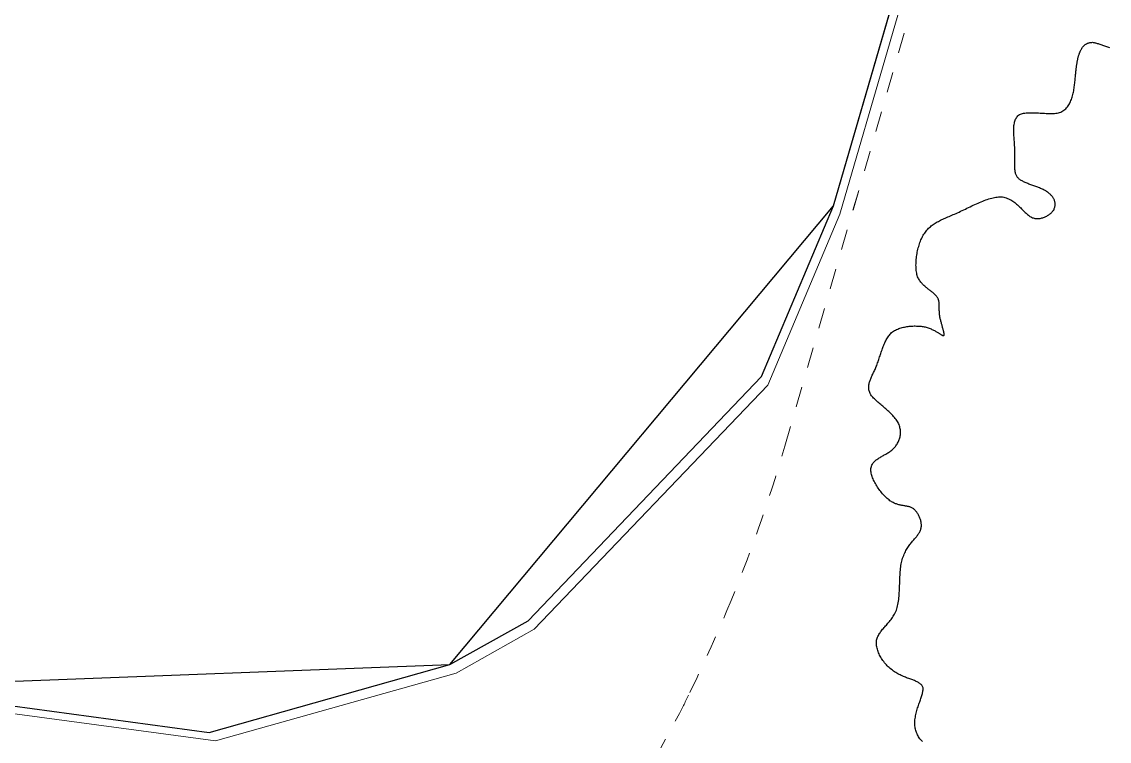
# Model space of a CAD drawing. Header units: metres. Extents: x 3 to 509016, y 4 to 6969473.
# Drawn here: x 507925.9 to 507931.21, y 6967156.45 to 6967159.97 of the extents above; entities that cross this region are included whole.
import ezdxf

# ---------------------------------------------------------------- set-up
doc = ezdxf.new("R2010")
doc.units = ezdxf.units.M
doc.linetypes.add('AEC_Double Dash', pattern=[0.039, 0.015, -0.004, 0.006, -0.004, 0.006, -0.004])
doc.layers.add('C-PROP-LINE', color=252, linetype='AEC_Double Dash', lineweight=5)
doc.layers.add('VEG_EDGE_GARDEN', color=252, linetype='Continuous', lineweight=0)
for name, color, linetype in [('mga2020bdy', 252, 'Continuous'), ('mga2020VEG_EDGE_GARDEN', 252, 'Continuous'), ('mga2020VEG_TREE', 252, 'Continuous'), ('XREF', 7, 'Continuous')]:
    doc.layers.add(name, color=color, linetype=linetype)

# ---------------------------------------------------------------- blocks, each defined once
blk = doc.blocks.new('25027_BNP_Skygate Play-Sheet - 000101 - SITE PLAN')
at = {"layer": 'C-PROP-LINE'}
blk.add_line((-2399895.5, 3926617.8), (-2398057.8, 3924567.7), dxfattribs=at)
for start, end in [(109.96764, 211.13035), (211.13035, 211.99588), (211.99588, 215.36513), (215.36513, 221.87188)]:
    blk.add_arc((-2394309.6, 3931624.8), 7501.5, start, end, dxfattribs=at)
blk = doc.blocks.new('XE_ARCH')
at = {"xscale": 0.001, "yscale": 0.001, "zscale": 0.001, "rotation": 121.996}
blk.add_blockref('25027_BNP_Skygate Play-Sheet - 000101 - SITE PLAN', (509988.1258, 6971273.7702), dxfattribs=at)
blk = doc.blocks.new('XE_LOT BOUNDARY')
at = {"layer": 'C-PROP-LINE'}
blk.add_line((507929.6286, 6967157.8967), (507930.3936, 6967160.5414), dxfattribs=at)
for start, end in [(337.36115, 343.86786), (333.99189, 337.36115), (333.12633, 333.99189), (231.96363, 333.12633)]:
    blk.add_arc((507922.4225, 6967159.981), 7.5015, start, end, dxfattribs=at)
blk = doc.blocks.new('BAC V TREE')
for p, q in [((-8.3468, 14.0186), (-8.3293, 14.0243)), ((-8.3293, 14.0243), (-8.3111, 14.0293)), ((-8.3111, 14.0293), (-8.2922, 14.0336)), ((-8.2922, 14.0336), (-8.2725, 14.0372)), ((-8.2725, 14.0372), (-8.2522, 14.04)), ((-8.2522, 14.04), (-8.231, 14.042)), ((-8.231, 14.042), (-8.2091, 14.0432)), ((-8.2091, 14.0432), (-8.1867, 14.0395)), ((-8.1867, 14.0395), (-8.1634, 14.0351)), ((-8.1634, 14.0351), (-8.1393, 14.0299)), ((-8.1393, 14.0299), (-8.1144, 14.024)), ((-8.1144, 14.024), (-8.0888, 14.0174)), ((-8.6286, 13.6754), (-8.6225, 13.6926)), ((-8.6225, 13.6926), (-8.6162, 13.7095)), ((-8.6162, 13.7095), (-8.6089, 13.7274)), ((-8.6089, 13.7274), (-8.6014, 13.745)), ((-8.6014, 13.745), (-8.5937, 13.7623)), ((-8.5937, 13.7623), (-8.5857, 13.7793)), ((-8.5857, 13.7793), (-8.5775, 13.7958)), ((-8.5775, 13.7958), (-8.5691, 13.812)), ((-8.5691, 13.812), (-8.5603, 13.8278)), ((-8.5603, 13.8278), (-8.5512, 13.8431)), ((-8.5512, 13.8431), (-8.5418, 13.858)), ((-8.5418, 13.858), (-8.5321, 13.8725)), ((-8.5321, 13.8725), (-8.5219, 13.8865)), ((-8.5219, 13.8865), (-8.5114, 13.9)), ((-8.5114, 13.9), (-8.5005, 13.913)), ((-8.5005, 13.913), (-8.4891, 13.9255)), ((-8.4891, 13.9255), (-8.4773, 13.9375)), ((-8.4773, 13.9375), (-8.465, 13.9489)), ((-8.465, 13.9489), (-8.4522, 13.9598)), ((-8.4522, 13.9598), (-8.4388, 13.9701)), ((-8.4388, 13.9701), (-8.425, 13.9797)), ((-8.425, 13.9797), (-8.4105, 13.9888)), ((-8.4105, 13.9888), (-8.3955, 13.9972)), ((-8.3955, 13.9972), (-8.3799, 14.005)), ((-8.3799, 14.005), (-8.3637, 14.0121)), ((-8.3637, 14.0121), (-8.3468, 14.0186)), ((-8.0888, 14.0174), (-8.0625, 14.0103)), ((-8.0625, 14.0103), (-8.0355, 14.0026)), ((-8.0355, 14.0026), (-8.008, 13.9944)), ((-8.008, 13.9944), (-7.9798, 13.9857)), ((-7.9798, 13.9857), (-7.9511, 13.9766)), ((-7.9511, 13.9766), (-7.922, 13.9671)), ((-7.922, 13.9671), (-7.8924, 13.9573)), ((-7.8924, 13.9573), (-7.8623, 13.9472)), ((-7.8623, 13.9472), (-7.832, 13.9369)), ((-7.832, 13.9369), (-7.8012, 13.9264)), ((-7.8012, 13.9264), (-7.7703, 13.9157)), ((-7.7703, 13.9157), (-7.739, 13.9049)), ((-7.739, 13.9049), (-7.7076, 13.8941)), ((-7.7076, 13.8941), (-7.676, 13.8832)), ((-8.71, 13.3106), (-8.7061, 13.3374)), ((-8.7061, 13.3374), (-8.7021, 13.3633)), ((-8.7021, 13.3633), (-8.698, 13.3885)), ((-8.698, 13.3885), (-8.6939, 13.4128)), ((-8.6939, 13.4128), (-8.6896, 13.4365)), ((-8.6896, 13.4365), (-8.6852, 13.4595)), ((-8.6852, 13.4595), (-8.6808, 13.4818)), ((-8.6808, 13.4818), (-8.6762, 13.5034)), ((-8.6762, 13.5034), (-8.6715, 13.5245)), ((-8.6715, 13.5245), (-8.6667, 13.545)), ((-8.6667, 13.545), (-8.6617, 13.565)), ((-8.6617, 13.565), (-8.6566, 13.5844)), ((-8.6566, 13.5844), (-8.6513, 13.6034)), ((-8.6513, 13.6034), (-8.6459, 13.622)), ((-8.6459, 13.622), (-8.6403, 13.6402)), ((-8.6403, 13.6402), (-8.6345, 13.658)), ((-8.6345, 13.658), (-8.6286, 13.6754)), ((-8.7469, 12.9904), (-8.7433, 13.0272)), ((-8.7433, 13.0272), (-8.7397, 13.0629)), ((-8.7397, 13.0629), (-8.7361, 13.0974)), ((-8.7361, 13.0974), (-8.7325, 13.1309)), ((-8.7325, 13.1309), (-8.7288, 13.1633)), ((-8.7288, 13.1633), (-8.7252, 13.1947)), ((-8.7252, 13.1947), (-8.7215, 13.2251)), ((-8.7215, 13.2251), (-8.7177, 13.2545)), ((-8.7177, 13.2545), (-8.7139, 13.283)), ((-8.7139, 13.283), (-8.71, 13.3106)), ((-8.7827, 12.64), (-8.7776, 12.6801)), ((-8.7776, 12.6801), (-8.7729, 12.72)), ((-8.7729, 12.72), (-8.7687, 12.7596)), ((-8.7687, 12.7596), (-8.7647, 12.7988)), ((-8.7647, 12.7988), (-8.761, 12.8375)), ((-8.761, 12.8375), (-8.7575, 12.8757)), ((-8.7575, 12.8757), (-8.7541, 12.9132)), ((-8.7541, 12.9132), (-8.7505, 12.9524)), ((-8.7505, 12.9524), (-8.7469, 12.9904)), ((-8.8597, 12.2843), (-8.8476, 12.3223)), ((-8.8476, 12.3223), (-8.8366, 12.3609)), ((-8.8366, 12.3609), (-8.8265, 12.4)), ((-8.8265, 12.4), (-8.8173, 12.4395)), ((-8.8173, 12.4395), (-8.809, 12.4793)), ((-8.809, 12.4793), (-8.8014, 12.5194)), ((-8.8014, 12.5194), (-8.7946, 12.5596)), ((-8.7946, 12.5596), (-8.7884, 12.5998)), ((-8.7884, 12.5998), (-8.7827, 12.64)), ((-9.0512, 11.9557), (-9.0253, 11.983)), ((-9.0253, 11.983), (-9.0011, 12.0118)), ((-9.0011, 12.0118), (-8.9784, 12.042)), ((-8.9784, 12.042), (-8.9574, 12.0734)), ((-8.9574, 12.0734), (-8.9378, 12.1061)), ((-8.9378, 12.1061), (-8.9196, 12.1398)), ((-8.9196, 12.1398), (-8.9027, 12.1746)), ((-8.9027, 12.1746), (-8.8872, 12.2104)), ((-8.8872, 12.2104), (-8.8729, 12.2469)), ((-8.8729, 12.2469), (-8.8597, 12.2843)), ((-10.6282, 11.6238), (-10.6135, 11.6522)), ((-10.6135, 11.6522), (-10.5969, 11.6789)), ((-10.5969, 11.6789), (-10.5781, 11.704)), ((-10.5781, 11.704), (-10.5571, 11.7273)), ((-10.5571, 11.7273), (-10.5337, 11.7487)), ((-10.5337, 11.7487), (-10.5078, 11.7683)), ((-10.5078, 11.7683), (-10.4777, 11.7821)), ((-10.4777, 11.7821), (-10.4455, 11.7939)), ((-10.4455, 11.7939), (-10.4115, 11.8037)), ((-10.4115, 11.8037), (-10.3758, 11.8118)), ((-10.3758, 11.8118), (-10.3385, 11.8183)), ((-10.3385, 11.8183), (-10.2996, 11.8232)), ((-10.2996, 11.8232), (-10.2594, 11.8268)), ((-10.2594, 11.8268), (-10.218, 11.8291)), ((-10.218, 11.8291), (-10.1754, 11.8304)), ((-10.1754, 11.8304), (-10.1319, 11.8306)), ((-10.1319, 11.8306), (-10.0875, 11.83)), ((-10.0875, 11.83), (-10.0423, 11.8287)), ((-10.0423, 11.8287), (-9.9966, 11.8268)), ((-9.9966, 11.8268), (-9.9503, 11.8244)), ((-9.9503, 11.8244), (-9.9037, 11.8218)), ((-9.9037, 11.8218), (-9.8568, 11.8189)), ((-9.8568, 11.8189), (-9.8098, 11.816)), ((-9.8098, 11.816), (-9.7627, 11.8132)), ((-9.7627, 11.8132), (-9.7159, 11.8106)), ((-9.7159, 11.8106), (-9.6692, 11.8083)), ((-9.6692, 11.8083), (-9.623, 11.8066)), ((-9.623, 11.8066), (-9.5772, 11.8054)), ((-9.5772, 11.8054), (-9.532, 11.805)), ((-9.532, 11.805), (-9.4876, 11.8054)), ((-9.4876, 11.8054), (-9.4441, 11.8069)), ((-9.4441, 11.8069), (-9.4016, 11.8095)), ((-9.4016, 11.8095), (-9.3601, 11.8133)), ((-9.3601, 11.8133), (-9.32, 11.8186)), ((-9.32, 11.8186), (-9.2811, 11.8254)), ((-9.2811, 11.8254), (-9.2438, 11.8339)), ((-9.2438, 11.8339), (-9.2081, 11.8442)), ((-9.2081, 11.8442), (-9.1729, 11.8628)), ((-9.1729, 11.8628), (-9.1396, 11.8834)), ((-9.1396, 11.8834), (-9.1083, 11.9058)), ((-9.1083, 11.9058), (-9.0788, 11.9299)), ((-9.0788, 11.9299), (-9.0512, 11.9557)), ((-10.6866, 11.2689), (-10.6863, 11.3091)), ((-10.6863, 11.3091), (-10.685, 11.3484)), ((-10.685, 11.3484), (-10.6827, 11.3869)), ((-10.6827, 11.3869), (-10.6793, 11.4243)), ((-10.6793, 11.4243), (-10.6746, 11.4607)), ((-10.6746, 11.4607), (-10.6685, 11.4959)), ((-10.6685, 11.4959), (-10.6609, 11.5299)), ((-10.6609, 11.5299), (-10.6517, 11.5626)), ((-10.6517, 11.5626), (-10.6409, 11.594)), ((-10.6409, 11.594), (-10.6282, 11.6238)), ((-10.6861, 11.228), (-10.6866, 11.2689)), ((-10.6848, 11.1863), (-10.6861, 11.228)), ((-10.683, 11.1441), (-10.6848, 11.1863)), ((-10.6806, 11.1013), (-10.683, 11.1441)), ((-10.6779, 11.0581), (-10.6806, 11.1013)), ((-10.6748, 11.0145), (-10.6779, 11.0581)), ((-10.6716, 10.9706), (-10.6748, 11.0145)), ((-10.6684, 10.9264), (-10.6716, 10.9706)), ((-10.6651, 10.8822), (-10.6684, 10.9264)), ((-10.6621, 10.8378), (-10.6651, 10.8822)), ((-10.6593, 10.7935), (-10.6621, 10.8378)), ((-10.6568, 10.7492), (-10.6593, 10.7935)), ((-10.6549, 10.7051), (-10.6568, 10.7492)), ((-10.6535, 10.6612), (-10.6549, 10.7051)), ((-10.6529, 10.6177), (-10.6535, 10.6612)), ((-10.6507, 10.5792), (-10.6529, 10.6177)), ((-10.6524, 10.2375), (-10.6515, 10.2683)), ((-10.6515, 10.2683), (-10.6506, 10.2998)), ((-10.6492, 10.5416), (-10.6507, 10.5792)), ((-10.6506, 10.2998), (-10.6497, 10.3321)), ((-10.6497, 10.3321), (-10.6489, 10.3651)), ((-10.6483, 10.5047), (-10.6492, 10.5416)), ((-10.6489, 10.3651), (-10.6483, 10.3989)), ((-10.6479, 10.4687), (-10.6483, 10.5047)), ((-10.6483, 10.3989), (-10.6479, 10.4334)), ((-10.6479, 10.4334), (-10.6479, 10.4687)), ((-10.6538, 10.1494), (-10.6536, 10.178)), ((-10.6536, 10.1213), (-10.6538, 10.1494)), ((-10.6536, 10.178), (-10.6531, 10.2074)), ((-10.653, 10.094), (-10.6536, 10.1213)), ((-10.6531, 10.2074), (-10.6524, 10.2375)), ((-10.6518, 10.0674), (-10.653, 10.094)), ((-10.65, 10.0414), (-10.6518, 10.0674)), ((-10.6474, 10.016), (-10.65, 10.0414)), ((-10.6441, 9.9913), (-10.6474, 10.016)), ((-10.6399, 9.9672), (-10.6441, 9.9913)), ((-10.6348, 9.9437), (-10.6399, 9.9672)), ((-10.6287, 9.9208), (-10.6348, 9.9437)), ((-10.6214, 9.8986), (-10.6287, 9.9208)), ((-10.6129, 9.8769), (-10.6214, 9.8986)), ((-10.6032, 9.8558), (-10.6129, 9.8769)), ((-10.5921, 9.8353), (-10.6032, 9.8558)), ((-10.5796, 9.8154), (-10.5921, 9.8353)), ((-10.5656, 9.796), (-10.5796, 9.8154)), ((-10.55, 9.7771), (-10.5656, 9.796)), ((-10.5327, 9.7588), (-10.55, 9.7771)), ((-10.5141, 9.7431), (-10.5327, 9.7588)), ((-10.4942, 9.728), (-10.5141, 9.7431)), ((-10.473, 9.7134), (-10.4942, 9.728)), ((-10.4507, 9.6993), (-10.473, 9.7134)), ((-10.4273, 9.6857), (-10.4507, 9.6993)), ((-10.4029, 9.6724), (-10.4273, 9.6857)), ((-10.3776, 9.6595), (-10.4029, 9.6724)), ((-10.3514, 9.647), (-10.3776, 9.6595)), ((-10.3244, 9.6348), (-10.3514, 9.647)), ((-10.2966, 9.6228), (-10.3244, 9.6348)), ((-10.2683, 9.611), (-10.2966, 9.6228)), ((-10.2393, 9.5995), (-10.2683, 9.611)), ((-10.2099, 9.5881), (-10.2393, 9.5995)), ((-10.18, 9.5768), (-10.2099, 9.5881)), ((-10.1498, 9.5657), (-10.18, 9.5768)), ((-10.1193, 9.5546), (-10.1498, 9.5657)), ((-10.0886, 9.5435), (-10.1193, 9.5546)), ((-10.0578, 9.5323), (-10.0886, 9.5435)), ((-10.0268, 9.5212), (-10.0578, 9.5323)), ((-9.9959, 9.5099), (-10.0268, 9.5212)), ((-9.9651, 9.4986), (-9.9959, 9.5099)), ((-9.9344, 9.487), (-9.9651, 9.4986)), ((-9.904, 9.4753), (-9.9344, 9.487)), ((-9.8739, 9.4633), (-9.904, 9.4753)), ((-9.8441, 9.4511), (-9.8739, 9.4633)), ((-9.8148, 9.4386), (-9.8441, 9.4511)), ((-9.7859, 9.4258), (-9.8148, 9.4386)), ((-9.7577, 9.4125), (-9.7859, 9.4258)), ((-9.7302, 9.3989), (-9.7577, 9.4125)), ((-9.7033, 9.3849), (-9.7302, 9.3989)), ((-9.6773, 9.3703), (-9.7033, 9.3849)), ((-9.6524, 9.3535), (-9.6773, 9.3703)), ((-9.6286, 9.3364), (-9.6524, 9.3535)), ((-9.6058, 9.3192), (-9.6286, 9.3364)), ((-9.5841, 9.3018), (-9.6058, 9.3192)), ((-9.5634, 9.2841), (-9.5841, 9.3018)), ((-9.5439, 9.2663), (-9.5634, 9.2841)), ((-9.5254, 9.2483), (-9.5439, 9.2663)), ((-9.508, 9.2302), (-9.5254, 9.2483)), ((-12.0594, 8.8737), (-12.0093, 8.8976)), ((-12.0093, 8.8976), (-11.9593, 8.9213)), ((-11.9593, 8.9213), (-11.9093, 8.9445)), ((-11.9093, 8.9445), (-11.8594, 8.9673)), ((-11.8594, 8.9673), (-11.8097, 8.9895)), ((-11.8097, 8.9895), (-11.7602, 9.011)), ((-11.7602, 9.011), (-11.711, 9.0317)), ((-11.711, 9.0317), (-11.6622, 9.0516)), ((-11.6622, 9.0516), (-11.6137, 9.0704)), ((-11.6137, 9.0704), (-11.5657, 9.0882)), ((-11.5657, 9.0882), (-11.5182, 9.1048)), ((-11.5182, 9.1048), (-11.4713, 9.1201)), ((-11.4713, 9.1201), (-11.425, 9.134)), ((-11.425, 9.134), (-11.3794, 9.1465)), ((-11.3794, 9.1465), (-11.3345, 9.1573)), ((-11.3345, 9.1573), (-11.2904, 9.1665)), ((-11.2904, 9.1665), (-11.2471, 9.1739)), ((-11.2471, 9.1739), (-11.2048, 9.1794)), ((-11.2048, 9.1794), (-11.1634, 9.183)), ((-11.1634, 9.183), (-11.123, 9.1844)), ((-11.123, 9.1844), (-11.0837, 9.1837)), ((-11.0837, 9.1837), (-11.0455, 9.1807)), ((-11.0455, 9.1807), (-11.0032, 9.1726)), ((-11.0032, 9.1726), (-10.9625, 9.1625)), ((-10.9625, 9.1625), (-10.9232, 9.1507)), ((-10.9232, 9.1507), (-10.8855, 9.1371)), ((-10.8855, 9.1371), (-10.8491, 9.122)), ((-10.8491, 9.122), (-10.814, 9.1055)), ((-10.814, 9.1055), (-10.7801, 9.0876)), ((-10.7801, 9.0876), (-10.7475, 9.0684)), ((-10.7475, 9.0684), (-10.7159, 9.0482)), ((-10.7159, 9.0482), (-10.6853, 9.0269)), ((-10.6853, 9.0269), (-10.6557, 9.0048)), ((-10.6557, 9.0048), (-10.6269, 8.9819)), ((-10.6269, 8.9819), (-10.599, 8.9583)), ((-10.599, 8.9583), (-10.5718, 8.9342)), ((-10.5718, 8.9342), (-10.5452, 8.9097)), ((-10.5452, 8.9097), (-10.5193, 8.8849)), ((-9.4918, 9.2118), (-9.508, 9.2302)), ((-9.4766, 9.1933), (-9.4918, 9.2118)), ((-9.4626, 9.1746), (-9.4766, 9.1933)), ((-9.4497, 9.1558), (-9.4626, 9.1746)), ((-9.438, 9.1367), (-9.4497, 9.1558)), ((-9.4274, 9.1176), (-9.438, 9.1367)), ((-9.418, 9.0982), (-9.4274, 9.1176)), ((-9.4097, 9.0788), (-9.418, 9.0982)), ((-9.4026, 9.0591), (-9.4097, 9.0788)), ((-9.3967, 9.0394), (-9.4026, 9.0591)), ((-9.392, 9.0194), (-9.3967, 9.0394)), ((-9.3932, 8.8763), (-9.3893, 8.8971)), ((-9.3885, 8.9994), (-9.392, 9.0194)), ((-9.3893, 8.8971), (-9.3867, 8.9178)), ((-9.3862, 8.9792), (-9.3885, 8.9994)), ((-9.3867, 8.9178), (-9.3853, 8.9384)), ((-9.3852, 8.9589), (-9.3862, 8.9792)), ((-9.3853, 8.9384), (-9.3852, 8.9589)), ((-12.7992, 8.5365), (-12.759, 8.5536)), ((-12.759, 8.5536), (-12.718, 8.571)), ((-12.718, 8.571), (-12.6762, 8.5885)), ((-12.6762, 8.5885), (-12.6336, 8.6062)), ((-12.6336, 8.6062), (-12.5901, 8.6243)), ((-12.5901, 8.6243), (-12.5459, 8.6429)), ((-12.5459, 8.6429), (-12.5008, 8.6619)), ((-12.5008, 8.6619), (-12.4533, 8.6839)), ((-12.4533, 8.6839), (-12.4052, 8.7065)), ((-12.4052, 8.7065), (-12.3567, 8.7296)), ((-12.3567, 8.7296), (-12.3078, 8.7532)), ((-12.3078, 8.7532), (-12.2585, 8.7771)), ((-12.2585, 8.7771), (-12.209, 8.8011)), ((-12.209, 8.8011), (-12.1593, 8.8253)), ((-12.1593, 8.8253), (-12.1094, 8.8495)), ((-12.1094, 8.8495), (-12.0594, 8.8737)), ((-10.5193, 8.8849), (-10.4939, 8.8599)), ((-10.4939, 8.8599), (-10.4689, 8.8348)), ((-10.4689, 8.8348), (-10.4443, 8.8098)), ((-10.4443, 8.8098), (-10.42, 8.7849)), ((-10.42, 8.7849), (-10.396, 8.7603)), ((-10.396, 8.7603), (-10.3721, 8.736)), ((-10.3721, 8.736), (-10.3483, 8.7123)), ((-10.3483, 8.7123), (-10.3245, 8.6892)), ((-10.3245, 8.6892), (-10.3007, 8.6668)), ((-10.3007, 8.6668), (-10.2768, 8.6453)), ((-10.2768, 8.6453), (-10.2526, 8.6247)), ((-10.2526, 8.6247), (-10.2282, 8.6052)), ((-10.2282, 8.6052), (-10.2035, 8.5869)), ((-10.2035, 8.5869), (-10.1784, 8.5699)), ((-10.1784, 8.5699), (-10.1528, 8.5543)), ((-10.1528, 8.5543), (-10.1269, 8.5408)), ((-9.7242, 8.5465), (-9.699, 8.5573)), ((-9.699, 8.5573), (-9.6744, 8.5691)), ((-9.6744, 8.5691), (-9.6504, 8.5818)), ((-9.6504, 8.5818), (-9.6271, 8.5951)), ((-9.6271, 8.5951), (-9.6045, 8.6092)), ((-9.6045, 8.6092), (-9.5827, 8.6238)), ((-9.5827, 8.6238), (-9.5617, 8.639)), ((-9.5617, 8.639), (-9.5416, 8.6546)), ((-9.5416, 8.6546), (-9.5225, 8.6706)), ((-9.5225, 8.6706), (-9.5045, 8.6869)), ((-9.5045, 8.6869), (-9.4875, 8.7035)), ((-9.4875, 8.7035), (-9.4717, 8.7202)), ((-9.4717, 8.7202), (-9.4571, 8.737)), ((-9.4571, 8.737), (-9.4437, 8.7538)), ((-9.4437, 8.7538), (-9.4317, 8.7706)), ((-9.4317, 8.7706), (-9.4214, 8.792)), ((-9.4214, 8.792), (-9.4124, 8.8132)), ((-9.4124, 8.8132), (-9.4048, 8.8344)), ((-9.4048, 8.8344), (-9.3983, 8.8554)), ((-9.3983, 8.8554), (-9.3932, 8.8763)), ((-13.3634, 8.1948), (-13.3363, 8.2207)), ((-13.3363, 8.2207), (-13.3084, 8.2455)), ((-13.3084, 8.2455), (-13.2798, 8.2693)), ((-13.2798, 8.2693), (-13.2505, 8.2922)), ((-13.2505, 8.2922), (-13.2204, 8.3142)), ((-13.2204, 8.3142), (-13.1895, 8.3354)), ((-13.1895, 8.3354), (-13.1579, 8.3559)), ((-13.1579, 8.3559), (-13.1255, 8.3757)), ((-13.1255, 8.3757), (-13.0924, 8.395)), ((-13.0924, 8.395), (-13.0585, 8.4137)), ((-13.0585, 8.4137), (-13.0238, 8.432)), ((-13.0238, 8.432), (-12.9883, 8.4499)), ((-12.9883, 8.4499), (-12.9521, 8.4675)), ((-12.9521, 8.4675), (-12.915, 8.4849)), ((-12.915, 8.4849), (-12.8772, 8.5022)), ((-12.8772, 8.5022), (-12.8386, 8.5193)), ((-12.8386, 8.5193), (-12.7992, 8.5365)), ((-10.1269, 8.5408), (-10.1007, 8.5294)), ((-10.1007, 8.5294), (-10.0741, 8.52)), ((-10.0741, 8.52), (-10.0473, 8.5126)), ((-10.0473, 8.5126), (-10.0202, 8.5069)), ((-10.0202, 8.5069), (-9.9929, 8.5031)), ((-9.9929, 8.5031), (-9.9655, 8.501)), ((-9.9655, 8.501), (-9.9381, 8.5005)), ((-9.9381, 8.5005), (-9.9107, 8.5015)), ((-9.9107, 8.5015), (-9.8834, 8.5041)), ((-9.8834, 8.5041), (-9.8562, 8.508)), ((-9.8562, 8.508), (-9.8291, 8.5133)), ((-9.8291, 8.5133), (-9.8024, 8.5199)), ((-9.8024, 8.5199), (-9.7759, 8.5277)), ((-9.7759, 8.5277), (-9.7498, 8.5365)), ((-9.7498, 8.5365), (-9.7242, 8.5465)), ((-13.6043, 7.8294), (-13.5875, 7.8682)), ((-13.5875, 7.8682), (-13.5699, 7.9058)), ((-13.5699, 7.9058), (-13.5517, 7.9422)), ((-13.5517, 7.9422), (-13.5328, 7.9773)), ((-13.5328, 7.9773), (-13.5108, 8.0128)), ((-13.5108, 8.0128), (-13.488, 8.0466)), ((-13.488, 8.0466), (-13.4646, 8.079)), ((-13.4646, 8.079), (-13.4404, 8.1099)), ((-13.4404, 8.1099), (-13.4155, 8.1395)), ((-13.4155, 8.1395), (-13.3898, 8.1677)), ((-13.3898, 8.1677), (-13.3634, 8.1948)), ((-13.7108, 7.4898), (-13.7004, 7.5344)), ((-13.7004, 7.5344), (-13.6892, 7.5785)), ((-13.6892, 7.5785), (-13.6771, 7.6221)), ((-13.6771, 7.6221), (-13.6641, 7.6651)), ((-13.6641, 7.6651), (-13.6503, 7.7074)), ((-13.6503, 7.7074), (-13.6357, 7.749)), ((-13.6357, 7.749), (-13.6204, 7.7897)), ((-13.6204, 7.7897), (-13.6043, 7.8294)), ((-13.7569, 7.173), (-13.7534, 7.2182)), ((-13.7534, 7.2182), (-13.7487, 7.2635)), ((-13.7487, 7.2635), (-13.7431, 7.309)), ((-13.7431, 7.309), (-13.7365, 7.3544)), ((-13.7365, 7.3544), (-13.7289, 7.3998)), ((-13.7289, 7.3998), (-13.7203, 7.4449)), ((-13.7203, 7.4449), (-13.7108, 7.4898)), ((-13.7613, 7.0391), (-13.7609, 7.0833)), ((-13.7605, 6.9954), (-13.7613, 7.0391)), ((-13.7609, 7.0833), (-13.7595, 7.128)), ((-13.7586, 6.9522), (-13.7605, 6.9954)), ((-13.7595, 7.128), (-13.7569, 7.173)), ((-13.7555, 6.9097), (-13.7586, 6.9522)), ((-13.7512, 6.868), (-13.7555, 6.9097)), ((-13.7457, 6.8271), (-13.7512, 6.868)), ((-13.739, 6.7871), (-13.7457, 6.8271)), ((-13.731, 6.7481), (-13.739, 6.7871)), ((-13.7218, 6.7102), (-13.731, 6.7481)), ((-13.7112, 6.6735), (-13.7218, 6.7102)), ((-13.6965, 6.6425), (-13.7112, 6.6735)), ((-13.6809, 6.6129), (-13.6965, 6.6425)), ((-13.6644, 6.5845), (-13.6809, 6.6129)), ((-13.6472, 6.5573), (-13.6644, 6.5845)), ((-13.6292, 6.5313), (-13.6472, 6.5573)), ((-13.6106, 6.5063), (-13.6292, 6.5313)), ((-13.5914, 6.4824), (-13.6106, 6.5063)), ((-13.5716, 6.4594), (-13.5914, 6.4824)), ((-13.5514, 6.4374), (-13.5716, 6.4594)), ((-13.5307, 6.4161), (-13.5514, 6.4374)), ((-13.5097, 6.3957), (-13.5307, 6.4161)), ((-13.4884, 6.376), (-13.5097, 6.3957)), ((-13.4669, 6.3569), (-13.4884, 6.376)), ((-13.4453, 6.3385), (-13.4669, 6.3569)), ((-13.4235, 6.3205), (-13.4453, 6.3385)), ((-13.4017, 6.3031), (-13.4235, 6.3205)), ((-13.3799, 6.2861), (-13.4017, 6.3031)), ((-13.3582, 6.2694), (-13.3799, 6.2861)), ((-13.3367, 6.253), (-13.3582, 6.2694)), ((-13.3154, 6.2369), (-13.3367, 6.253)), ((-13.2943, 6.2209), (-13.3154, 6.2369)), ((-13.2736, 6.205), (-13.2943, 6.2209)), ((-13.2533, 6.1892), (-13.2736, 6.205)), ((-13.2334, 6.1734), (-13.2533, 6.1892)), ((-13.2141, 6.1576), (-13.2334, 6.1734)), ((-13.1954, 6.1416), (-13.2141, 6.1576)), ((-13.1773, 6.1254), (-13.1954, 6.1416)), ((-13.1599, 6.1089), (-13.1773, 6.1254)), ((-13.1433, 6.0922), (-13.1599, 6.1089)), ((-13.1275, 6.0751), (-13.1433, 6.0922)), ((-13.1126, 6.0575), (-13.1275, 6.0751)), ((-13.1012, 6.0439), (-13.1126, 6.0575)), ((-13.0909, 6.0301), (-13.1012, 6.0439)), ((-13.0816, 6.0161), (-13.0909, 6.0301)), ((-13.0734, 6.0018), (-13.0816, 6.0161)), ((-13.0661, 5.9871), (-13.0734, 6.0018)), ((-13.0596, 5.9722), (-13.0661, 5.9871)), ((-13.0541, 5.9569), (-13.0596, 5.9722)), ((-13.0492, 5.9413), (-13.0541, 5.9569)), ((-13.0451, 5.9253), (-13.0492, 5.9413)), ((-13.0417, 5.909), (-13.0451, 5.9253)), ((-13.0388, 5.8923), (-13.0417, 5.909)), ((-13.0365, 5.8751), (-13.0388, 5.8923)), ((-13.0347, 5.8575), (-13.0365, 5.8751)), ((-13.0332, 5.8395), (-13.0347, 5.8575)), ((-13.0322, 5.821), (-13.0332, 5.8395)), ((-13.0314, 5.802), (-13.0322, 5.821)), ((-13.0309, 5.7825), (-13.0314, 5.802)), ((-13.0305, 5.7625), (-13.0309, 5.7825)), ((-13.0303, 5.742), (-13.0305, 5.7625)), ((-13.0301, 5.7209), (-13.0303, 5.742)), ((-13.03, 5.6992), (-13.0301, 5.7209)), ((-13.0298, 5.677), (-13.03, 5.6992)), ((-13.0294, 5.6542), (-13.0298, 5.677)), ((-13.029, 5.6307), (-13.0294, 5.6542)), ((-13.0282, 5.6066), (-13.029, 5.6307)), ((-13.0272, 5.5818), (-13.0282, 5.6066)), ((-13.0259, 5.5564), (-13.0272, 5.5818)), ((-13.0241, 5.5303), (-13.0259, 5.5564)), ((-13.0219, 5.5035), (-13.0241, 5.5303)), ((-13.0191, 5.476), (-13.0219, 5.5035)), ((-13.0158, 5.4477), (-13.0191, 5.476)), ((-13.0116, 5.4237), (-13.0158, 5.4477)), ((-13.0069, 5.3992), (-13.0116, 5.4237)), ((-13.0018, 5.3744), (-13.0069, 5.3992)), ((-12.9962, 5.3492), (-13.0018, 5.3744)), ((-12.9903, 5.3238), (-12.9962, 5.3492)), ((-12.984, 5.2982), (-12.9903, 5.3238)), ((-12.9776, 5.2726), (-12.984, 5.2982)), ((-12.9709, 5.2469), (-12.9776, 5.2726)), ((-12.964, 5.2213), (-12.9709, 5.2469)), ((-12.9571, 5.1959), (-12.964, 5.2213)), ((-12.9501, 5.1707), (-12.9571, 5.1959)), ((-12.9432, 5.1458), (-12.9501, 5.1707)), ((-12.9363, 5.1212), (-12.9432, 5.1458)), ((-14.6394, 4.7826), (-14.619, 4.8118)), ((-14.619, 4.8118), (-14.5975, 4.84)), ((-14.5975, 4.84), (-14.5751, 4.8672)), ((-14.5751, 4.8672), (-14.5516, 4.8932)), ((-14.5516, 4.8932), (-14.5269, 4.9182)), ((-14.5269, 4.9182), (-14.4975, 4.9396)), ((-14.4975, 4.9396), (-14.4671, 4.9596)), ((-14.4671, 4.9596), (-14.4357, 4.9783)), ((-14.4357, 4.9783), (-14.4034, 4.9958)), ((-14.4034, 4.9958), (-14.3703, 5.0119)), ((-14.3703, 5.0119), (-14.3364, 5.0269)), ((-14.3364, 5.0269), (-14.3018, 5.0406)), ((-14.3018, 5.0406), (-14.2667, 5.0532)), ((-14.2667, 5.0532), (-14.2309, 5.0646)), ((-14.2309, 5.0646), (-14.1947, 5.075)), ((-14.1947, 5.075), (-14.158, 5.0842)), ((-14.158, 5.0842), (-14.121, 5.0924)), ((-14.121, 5.0924), (-14.0837, 5.0996)), ((-14.0837, 5.0996), (-14.0462, 5.1058)), ((-14.0462, 5.1058), (-14.0085, 5.1111)), ((-14.0085, 5.1111), (-13.9707, 5.1154)), ((-13.9707, 5.1154), (-13.9329, 5.1188)), ((-13.9329, 5.1188), (-13.8951, 5.1213)), ((-13.8951, 5.1213), (-13.8574, 5.1231)), ((-13.8574, 5.1231), (-13.8199, 5.124)), ((-13.8199, 5.124), (-13.7827, 5.1241)), ((-13.7827, 5.1241), (-13.7457, 5.1235)), ((-13.7457, 5.1235), (-13.7091, 5.1222)), ((-13.7091, 5.1222), (-13.673, 5.1202)), ((-13.673, 5.1202), (-13.6373, 5.1175)), ((-13.6373, 5.1175), (-13.6023, 5.1142)), ((-13.6023, 5.1142), (-13.5678, 5.1103)), ((-13.5678, 5.1103), (-13.5341, 5.1059)), ((-13.5341, 5.1059), (-13.5011, 5.1009)), ((-13.5011, 5.1009), (-13.469, 5.0954)), ((-13.469, 5.0954), (-13.4377, 5.0895)), ((-13.4377, 5.0895), (-13.4056, 5.0787)), ((-13.4056, 5.0787), (-13.3745, 5.0674)), ((-13.3745, 5.0674), (-13.3444, 5.0556)), ((-13.3444, 5.0556), (-13.3153, 5.0435)), ((-13.3153, 5.0435), (-13.2871, 5.031)), ((-13.2871, 5.031), (-13.26, 5.0184)), ((-13.26, 5.0184), (-13.2338, 5.0055)), ((-13.2338, 5.0055), (-13.2085, 4.9926)), ((-13.2085, 4.9926), (-13.1843, 4.9797)), ((-13.1843, 4.9797), (-13.161, 4.9668)), ((-13.161, 4.9668), (-13.1386, 4.954)), ((-13.1386, 4.954), (-13.1172, 4.9414)), ((-13.1172, 4.9414), (-13.0967, 4.929)), ((-13.0967, 4.929), (-13.0771, 4.917)), ((-13.0771, 4.917), (-13.0585, 4.9054)), ((-13.0585, 4.9054), (-13.0408, 4.8942)), ((-13.0408, 4.8942), (-13.024, 4.8836)), ((-13.024, 4.8836), (-13.0081, 4.8736)), ((-13.0081, 4.8736), (-12.9932, 4.8643)), ((-12.9932, 4.8643), (-12.9791, 4.8557)), ((-12.9791, 4.8557), (-12.9659, 4.8479)), ((-12.9659, 4.8479), (-12.9536, 4.841)), ((-12.9536, 4.841), (-12.9422, 4.8351)), ((-12.9422, 4.8351), (-12.9317, 4.8302)), ((-12.9295, 5.0971), (-12.9363, 5.1212)), ((-12.9317, 4.8302), (-12.922, 4.8263)), ((-12.9228, 5.0735), (-12.9295, 5.0971)), ((-12.9164, 5.0505), (-12.9228, 5.0735)), ((-12.922, 4.8263), (-12.9132, 4.8237)), ((-12.9103, 5.0283), (-12.9164, 5.0505)), ((-12.9132, 4.8237), (-12.9053, 4.8223)), ((-12.9045, 5.0067), (-12.9103, 5.0283)), ((-12.9053, 4.8223), (-12.8982, 4.8221)), ((-12.899, 4.986), (-12.9045, 5.0067)), ((-12.894, 4.9662), (-12.899, 4.986)), ((-12.8982, 4.8221), (-12.8919, 4.8234)), ((-12.8895, 4.9474), (-12.894, 4.9662)), ((-12.8919, 4.8234), (-12.8866, 4.8261)), ((-12.8855, 4.9297), (-12.8895, 4.9474)), ((-12.8866, 4.8261), (-12.882, 4.8303)), ((-12.8821, 4.913), (-12.8855, 4.9297)), ((-12.8793, 4.8977), (-12.8821, 4.913)), ((-12.882, 4.8303), (-12.8789, 4.8351)), ((-12.8772, 4.8835), (-12.8793, 4.8977)), ((-12.8789, 4.8351), (-12.8767, 4.8416)), ((-12.8758, 4.8708), (-12.8772, 4.8835)), ((-12.8767, 4.8416), (-12.8755, 4.8497)), ((-12.8753, 4.8595), (-12.8758, 4.8708)), ((-12.8755, 4.8497), (-12.8753, 4.8595)), ((-14.816, 4.4119), (-14.8026, 4.4484)), ((-14.8026, 4.4484), (-14.7889, 4.4845)), ((-14.7889, 4.4845), (-14.7747, 4.5201)), ((-14.7747, 4.5201), (-14.76, 4.5553)), ((-14.76, 4.5553), (-14.7448, 4.5899)), ((-14.7448, 4.5899), (-14.7291, 4.6238)), ((-14.7291, 4.6238), (-14.7126, 4.6571)), ((-14.7126, 4.6571), (-14.6955, 4.6897)), ((-14.6955, 4.6897), (-14.6777, 4.7215)), ((-14.6777, 4.7215), (-14.659, 4.7525)), ((-14.659, 4.7525), (-14.6394, 4.7826)), ((-14.9284, 4.0736), (-14.9159, 4.1114)), ((-14.9159, 4.1114), (-14.9036, 4.1493)), ((-14.9036, 4.1493), (-14.8913, 4.1872)), ((-14.8913, 4.1872), (-14.8791, 4.225)), ((-14.8791, 4.225), (-14.8668, 4.2628)), ((-14.8668, 4.2628), (-14.8544, 4.3004)), ((-14.8544, 4.3004), (-14.8418, 4.3378)), ((-14.8418, 4.3378), (-14.829, 4.375)), ((-14.829, 4.375), (-14.816, 4.4119)), ((-15.0503, 3.756), (-15.0361, 3.7871)), ((-15.0361, 3.7871), (-15.0221, 3.8187)), ((-15.0221, 3.8187), (-15.0084, 3.8509)), ((-15.0084, 3.8509), (-14.9941, 3.8872)), ((-14.9941, 3.8872), (-14.9803, 3.9239)), ((-14.9803, 3.9239), (-14.9669, 3.961)), ((-14.9669, 3.961), (-14.9538, 3.9983)), ((-14.9538, 3.9983), (-14.941, 4.0358)), ((-14.941, 4.0358), (-14.9284, 4.0736)), ((-15.2048, 3.4133), (-15.1948, 3.4404)), ((-15.1948, 3.4404), (-15.184, 3.4676)), ((-15.184, 3.4676), (-15.1725, 3.4951)), ((-15.1725, 3.4951), (-15.1604, 3.5227)), ((-15.1604, 3.5227), (-15.1477, 3.5507)), ((-15.1477, 3.5507), (-15.1346, 3.5789)), ((-15.1346, 3.5789), (-15.121, 3.6074)), ((-15.121, 3.6074), (-15.1072, 3.6363)), ((-15.1072, 3.6363), (-15.0931, 3.6656)), ((-15.0931, 3.6656), (-15.0789, 3.6953)), ((-15.0789, 3.6953), (-15.0646, 3.7254)), ((-15.0646, 3.7254), (-15.0503, 3.756)), ((-15.2469, 3.1991), (-15.2461, 3.2259)), ((-15.2462, 3.1722), (-15.2469, 3.1991)), ((-15.2439, 3.1452), (-15.2462, 3.1722)), ((-15.2461, 3.2259), (-15.2438, 3.2527)), ((-15.24, 3.118), (-15.2439, 3.1452)), ((-15.2438, 3.2527), (-15.2402, 3.2794)), ((-15.2402, 3.2794), (-15.2354, 3.3061)), ((-15.2343, 3.0906), (-15.24, 3.118)), ((-15.2354, 3.3061), (-15.2293, 3.3328)), ((-15.2267, 3.0629), (-15.2343, 3.0906)), ((-15.2293, 3.3328), (-15.2222, 3.3595)), ((-15.2222, 3.3595), (-15.214, 3.3863)), ((-15.214, 3.3863), (-15.2048, 3.4133)), ((-15.2173, 3.0351), (-15.2267, 3.0629)), ((-15.2059, 3.0069), (-15.2173, 3.0351)), ((-15.1924, 2.9784), (-15.2059, 3.0069)), ((-15.1762, 2.955), (-15.1924, 2.9784)), ((-15.1581, 2.9313), (-15.1762, 2.955)), ((-15.1384, 2.9074), (-15.1581, 2.9313)), ((-15.117, 2.8832), (-15.1384, 2.9074)), ((-15.0941, 2.8588), (-15.117, 2.8832)), ((-15.0698, 2.8342), (-15.0941, 2.8588)), ((-15.0443, 2.8093), (-15.0698, 2.8342)), ((-15.0175, 2.7842), (-15.0443, 2.8093)), ((-14.9898, 2.7588), (-15.0175, 2.7842)), ((-14.9611, 2.7332), (-14.9898, 2.7588)), ((-14.9315, 2.7072), (-14.9611, 2.7332)), ((-14.9013, 2.681), (-14.9315, 2.7072)), ((-14.8704, 2.6545), (-14.9013, 2.681)), ((-14.8391, 2.6278), (-14.8704, 2.6545)), ((-14.8074, 2.6007), (-14.8391, 2.6278)), ((-14.7754, 2.5733), (-14.8074, 2.6007)), ((-14.7433, 2.5456), (-14.7754, 2.5733)), ((-14.7111, 2.5176), (-14.7433, 2.5456)), ((-14.679, 2.4892), (-14.7111, 2.5176)), ((-14.6471, 2.4606), (-14.679, 2.4892)), ((-14.6155, 2.4316), (-14.6471, 2.4606)), ((-14.5844, 2.4022), (-14.6155, 2.4316)), ((-14.5537, 2.3726), (-14.5844, 2.4022)), ((-14.5237, 2.3425), (-14.5537, 2.3726)), ((-14.4944, 2.3121), (-14.5237, 2.3425)), ((-14.466, 2.2814), (-14.4944, 2.3121)), ((-14.4386, 2.2503), (-14.466, 2.2814)), ((-14.4123, 2.2188), (-14.4386, 2.2503)), ((-14.3872, 2.1869), (-14.4123, 2.2188)), ((-14.3634, 2.1546), (-14.3872, 2.1869)), ((-14.341, 2.1219), (-14.3634, 2.1546)), ((-14.3239, 2.0889), (-14.341, 2.1219)), ((-14.3087, 2.0559), (-14.3239, 2.0889)), ((-14.2952, 2.023), (-14.3087, 2.0559)), ((-14.2834, 1.9901), (-14.2952, 2.023)), ((-14.2734, 1.9574), (-14.2834, 1.9901)), ((-14.265, 1.9248), (-14.2734, 1.9574)), ((-14.2583, 1.8923), (-14.265, 1.9248)), ((-14.2533, 1.8601), (-14.2583, 1.8923)), ((-14.2499, 1.828), (-14.2533, 1.8601)), ((-14.2516, 1.7022), (-14.2489, 1.7332)), ((-14.248, 1.7961), (-14.2499, 1.828)), ((-14.2489, 1.7332), (-14.2477, 1.7646)), ((-14.2477, 1.7646), (-14.248, 1.7961)), ((-14.3908, 1.3604), (-14.3723, 1.3862)), ((-14.3723, 1.3862), (-14.355, 1.4126)), ((-14.355, 1.4126), (-14.3389, 1.4395)), ((-14.3389, 1.4395), (-14.3239, 1.4669)), ((-14.3239, 1.4669), (-14.3102, 1.4949)), ((-14.3102, 1.4949), (-14.2978, 1.5233)), ((-14.2978, 1.5233), (-14.2867, 1.5521)), ((-14.2867, 1.5521), (-14.2769, 1.5814)), ((-14.2769, 1.5814), (-14.2685, 1.611)), ((-14.2685, 1.611), (-14.2615, 1.6411)), ((-14.2615, 1.6411), (-14.2558, 1.6714)), ((-14.2558, 1.6714), (-14.2516, 1.7022)), ((-14.8391, 1.0242), (-14.8126, 1.0392)), ((-14.8126, 1.0392), (-14.7859, 1.0541)), ((-14.7859, 1.0541), (-14.759, 1.0691)), ((-14.759, 1.0691), (-14.732, 1.0842)), ((-14.732, 1.0842), (-14.7051, 1.0996)), ((-14.7051, 1.0996), (-14.6783, 1.1152)), ((-14.6783, 1.1152), (-14.6516, 1.1311)), ((-14.6516, 1.1311), (-14.6253, 1.1475)), ((-14.6253, 1.1475), (-14.5993, 1.1643)), ((-14.5993, 1.1643), (-14.5738, 1.1817)), ((-14.5738, 1.1817), (-14.5489, 1.1997)), ((-14.5489, 1.1997), (-14.5246, 1.2183)), ((-14.5246, 1.2183), (-14.4997, 1.2404)), ((-14.4997, 1.2404), (-14.4759, 1.2631)), ((-14.4759, 1.2631), (-14.453, 1.2865)), ((-14.453, 1.2865), (-14.4312, 1.3105)), ((-14.4312, 1.3105), (-14.4105, 1.3351)), ((-14.4105, 1.3351), (-14.3908, 1.3604)), ((-15.1719, 0.6745), (-15.1651, 0.7015)), ((-15.1651, 0.7015), (-15.1565, 0.7272)), ((-15.1565, 0.7272), (-15.1461, 0.7517)), ((-15.1461, 0.7517), (-15.1341, 0.7752)), ((-15.1341, 0.7752), (-15.1204, 0.7975)), ((-15.1204, 0.7975), (-15.1053, 0.8189)), ((-15.1053, 0.8189), (-15.0887, 0.8394)), ((-15.0887, 0.8394), (-15.0708, 0.859)), ((-15.0708, 0.859), (-15.0517, 0.8779)), ((-15.0517, 0.8779), (-15.0315, 0.896)), ((-15.0315, 0.896), (-15.0102, 0.9135)), ((-15.0102, 0.9135), (-14.9879, 0.9305)), ((-14.9879, 0.9305), (-14.9648, 0.9469)), ((-14.9648, 0.9469), (-14.9409, 0.963)), ((-14.9409, 0.963), (-14.9162, 0.9786)), ((-14.9162, 0.9786), (-14.891, 0.994)), ((-14.891, 0.994), (-14.8653, 1.0092)), ((-14.8653, 1.0092), (-14.8391, 1.0242)), ((-15.1804, 0.5879), (-15.1797, 0.6177)), ((-15.1789, 0.557), (-15.1804, 0.5879)), ((-15.1797, 0.6177), (-15.1767, 0.6462)), ((-15.1752, 0.525), (-15.1789, 0.557)), ((-15.1767, 0.6462), (-15.1719, 0.6745)), ((-15.1695, 0.4921), (-15.1752, 0.525)), ((-15.1618, 0.4584), (-15.1695, 0.4921)), ((-15.1522, 0.4239), (-15.1618, 0.4584)), ((-15.1408, 0.3888), (-15.1522, 0.4239)), ((-15.1277, 0.3531), (-15.1408, 0.3888)), ((-15.113, 0.3169), (-15.1277, 0.3531)), ((-15.0968, 0.2804), (-15.113, 0.3169)), ((-15.0791, 0.2437), (-15.0968, 0.2804)), ((-15.06, 0.2068), (-15.0791, 0.2437)), ((-15.0397, 0.1699), (-15.06, 0.2068)), ((-15.0181, 0.133), (-15.0397, 0.1699)), ((-14.9955, 0.0962), (-15.0181, 0.133)), ((-14.9718, 0.0598), (-14.9955, 0.0962)), ((-14.9472, 0.0236), (-14.9718, 0.0598)), ((-14.9217, -0.0121), (-14.9472, 0.0236)), ((-14.8954, -0.0472), (-14.9217, -0.0121)), ((-14.8685, -0.0817), (-14.8954, -0.0472)), ((-14.841, -0.1154), (-14.8685, -0.0817)), ((-14.8129, -0.1483), (-14.841, -0.1154)), ((-14.7845, -0.1802), (-14.8129, -0.1483)), ((-14.7557, -0.2111), (-14.7845, -0.1802)), ((-14.7266, -0.2408), (-14.7557, -0.2111)), ((-14.6974, -0.2693), (-14.7266, -0.2408)), ((-14.6681, -0.2964), (-14.6974, -0.2693)), ((-14.6388, -0.3221), (-14.6681, -0.2964)), ((-14.6096, -0.3463), (-14.6388, -0.3221)), ((-14.5805, -0.3687), (-14.6096, -0.3463)), ((-14.5544, -0.3862), (-14.5805, -0.3687)), ((-14.5284, -0.4022), (-14.5544, -0.3862)), ((-14.5027, -0.4168), (-14.5284, -0.4022)), ((-14.4771, -0.4301), (-14.5027, -0.4168)), ((-14.4518, -0.4421), (-14.4771, -0.4301)), ((-14.4266, -0.453), (-14.4518, -0.4421)), ((-14.4016, -0.4629), (-14.4266, -0.453)), ((-14.3768, -0.4718), (-14.4016, -0.4629)), ((-14.3521, -0.4799), (-14.3768, -0.4718)), ((-14.3277, -0.4871), (-14.3521, -0.4799)), ((-14.3034, -0.4937), (-14.3277, -0.4871)), ((-14.2793, -0.4996), (-14.3034, -0.4937)), ((-14.2553, -0.505), (-14.2793, -0.4996)), ((-14.2316, -0.51), (-14.2553, -0.505)), ((-14.2079, -0.5146), (-14.2316, -0.51)), ((-14.1845, -0.5189), (-14.2079, -0.5146)), ((-14.1612, -0.5231), (-14.1845, -0.5189)), ((-14.138, -0.5271), (-14.1612, -0.5231)), ((-14.115, -0.5312), (-14.138, -0.5271)), ((-14.0922, -0.5353), (-14.115, -0.5312)), ((-14.0695, -0.5396), (-14.0922, -0.5353)), ((-14.0469, -0.5441), (-14.0695, -0.5396)), ((-14.0244, -0.549), (-14.0469, -0.5441)), ((-14.0021, -0.5543), (-14.0244, -0.549)), ((-13.98, -0.5601), (-14.0021, -0.5543)), ((-13.9579, -0.5665), (-13.98, -0.5601)), ((-13.936, -0.5735), (-13.9579, -0.5665)), ((-13.9142, -0.5814), (-13.936, -0.5735)), ((-13.8925, -0.5901), (-13.9142, -0.5814)), ((-13.871, -0.5997), (-13.8925, -0.5901)), ((-13.8495, -0.6104), (-13.871, -0.5997)), ((-13.8331, -0.6251), (-13.8495, -0.6104)), ((-13.8167, -0.6408), (-13.8331, -0.6251)), ((-13.8005, -0.6574), (-13.8167, -0.6408)), ((-13.7845, -0.6749), (-13.8005, -0.6574)), ((-13.7688, -0.6932), (-13.7845, -0.6749)), ((-13.7534, -0.7122), (-13.7688, -0.6932)), ((-13.7383, -0.7321), (-13.7534, -0.7122)), ((-13.7237, -0.7526), (-13.7383, -0.7321)), ((-13.7096, -0.7738), (-13.7237, -0.7526)), ((-13.696, -0.7956), (-13.7096, -0.7738)), ((-13.6831, -0.818), (-13.696, -0.7956)), ((-13.6707, -0.841), (-13.6831, -0.818)), ((-13.6591, -0.8644), (-13.6707, -0.841)), ((-13.6482, -0.8883), (-13.6591, -0.8644)), ((-13.6381, -0.9126), (-13.6482, -0.8883)), ((-13.6288, -0.9373), (-13.6381, -0.9126)), ((-13.6205, -0.9623), (-13.6288, -0.9373)), ((-13.6131, -0.9877), (-13.6205, -0.9623)), ((-13.6068, -1.0133), (-13.6131, -0.9877)), ((-13.6015, -1.0391), (-13.6068, -1.0133)), ((-13.6541, -1.3701), (-13.6413, -1.3478)), ((-13.6413, -1.3478), (-13.6296, -1.3252)), ((-13.6296, -1.3252), (-13.6196, -1.2997)), ((-13.6196, -1.2997), (-13.6112, -1.2741)), ((-13.6112, -1.2741), (-13.6044, -1.2482)), ((-13.6044, -1.2482), (-13.5992, -1.2222)), ((-13.5974, -1.065), (-13.6015, -1.0391)), ((-13.5992, -1.2222), (-13.5954, -1.196)), ((-13.5944, -1.0911), (-13.5974, -1.065)), ((-13.5954, -1.196), (-13.5931, -1.1698)), ((-13.5927, -1.1173), (-13.5944, -1.0911)), ((-13.5931, -1.1698), (-13.5922, -1.1436)), ((-13.5922, -1.1436), (-13.5927, -1.1173)), ((-13.9318, -1.722), (-13.9107, -1.695)), ((-13.9107, -1.695), (-13.8897, -1.6689)), ((-13.8897, -1.6689), (-13.8688, -1.6435)), ((-13.8688, -1.6435), (-13.8481, -1.6188)), ((-13.8481, -1.6188), (-13.8277, -1.5946)), ((-13.8277, -1.5946), (-13.8077, -1.571)), ((-13.8077, -1.571), (-13.788, -1.5478)), ((-13.788, -1.5478), (-13.7689, -1.5251)), ((-13.7689, -1.5251), (-13.7503, -1.5026)), ((-13.7503, -1.5026), (-13.7323, -1.4803)), ((-13.7323, -1.4803), (-13.715, -1.4583)), ((-13.715, -1.4583), (-13.6985, -1.4363)), ((-13.6985, -1.4363), (-13.6828, -1.4143)), ((-13.6828, -1.4143), (-13.668, -1.3923)), ((-13.668, -1.3923), (-13.6541, -1.3701)), ((-14.1315, -2.0519), (-14.1135, -2.0129)), ((-14.1135, -2.0129), (-14.0949, -1.9754)), ((-14.0949, -1.9754), (-14.0757, -1.9394)), ((-14.0757, -1.9394), (-14.056, -1.9047)), ((-14.056, -1.9047), (-14.0359, -1.8714)), ((-14.0359, -1.8714), (-14.0155, -1.8393)), ((-14.0155, -1.8393), (-13.9948, -1.8084)), ((-13.9948, -1.8084), (-13.9739, -1.7786)), ((-13.9739, -1.7786), (-13.9529, -1.7498)), ((-13.9529, -1.7498), (-13.9318, -1.722)), ((-14.2336, -2.4036), (-14.2259, -2.3566)), ((-14.2259, -2.3566), (-14.2172, -2.3111)), ((-14.2172, -2.3111), (-14.2072, -2.2671)), ((-14.2072, -2.2671), (-14.1961, -2.2248)), ((-14.1961, -2.2248), (-14.1812, -2.1789)), ((-14.1812, -2.1789), (-14.1654, -2.1348)), ((-14.1654, -2.1348), (-14.1489, -2.0925)), ((-14.1489, -2.0925), (-14.1315, -2.0519)), ((-14.2651, -2.7631), (-14.2623, -2.7092)), ((-14.2623, -2.7092), (-14.2591, -2.656)), ((-14.2591, -2.656), (-14.2554, -2.6035)), ((-14.2554, -2.6035), (-14.2511, -2.5519)), ((-14.2511, -2.5519), (-14.2461, -2.5013)), ((-14.2461, -2.5013), (-14.2403, -2.4519)), ((-14.2403, -2.4519), (-14.2336, -2.4036)), ((-14.2782, -3.0944), (-14.276, -3.0388)), ((-14.276, -3.0388), (-14.2739, -2.9832)), ((-14.2739, -2.9832), (-14.2718, -2.9277)), ((-14.2718, -2.9277), (-14.2698, -2.8725)), ((-14.2698, -2.8725), (-14.2675, -2.8175)), ((-14.2675, -2.8175), (-14.2651, -2.7631)), ((-14.2999, -3.4223), (-14.2949, -3.3689)), ((-14.2949, -3.3689), (-14.2905, -3.3149)), ((-14.2905, -3.3149), (-14.2867, -3.2603)), ((-14.2867, -3.2603), (-14.2835, -3.2052)), ((-14.2835, -3.2052), (-14.2807, -3.1499)), ((-14.2807, -3.1499), (-14.2782, -3.0944)), ((-14.363, -3.7694), (-14.3504, -3.7235)), ((-14.3504, -3.7235), (-14.3391, -3.6761)), ((-14.3391, -3.6761), (-14.3291, -3.6275)), ((-14.3291, -3.6275), (-14.3203, -3.5777)), ((-14.3203, -3.5777), (-14.3126, -3.5269)), ((-14.3126, -3.5269), (-14.3058, -3.475)), ((-14.3058, -3.475), (-14.2999, -3.4223)), ((-14.5713, -4.1329), (-14.5474, -4.1018)), ((-14.5474, -4.1018), (-14.5237, -4.0698)), ((-14.5237, -4.0698), (-14.5006, -4.0369)), ((-14.5006, -4.0369), (-14.478, -4.0029)), ((-14.478, -4.0029), (-14.4561, -3.9677)), ((-14.4561, -3.9677), (-14.435, -3.9313)), ((-14.435, -3.9313), (-14.4147, -3.8936)), ((-14.4147, -3.8936), (-14.3954, -3.8545)), ((-14.3954, -3.8545), (-14.3771, -3.8138)), ((-14.3771, -3.8138), (-14.363, -3.7694)), ((-14.8537, -4.4658), (-14.8327, -4.439)), ((-14.8327, -4.439), (-14.8109, -4.4123)), ((-14.8109, -4.4123), (-14.7884, -4.3857)), ((-14.7884, -4.3857), (-14.7653, -4.359)), ((-14.7653, -4.359), (-14.7418, -4.3321)), ((-14.7418, -4.3321), (-14.7178, -4.305)), ((-14.7178, -4.305), (-14.6936, -4.2776)), ((-14.6936, -4.2776), (-14.6692, -4.2498)), ((-14.6692, -4.2498), (-14.6446, -4.2215)), ((-14.6446, -4.2215), (-14.6201, -4.1926)), ((-14.6201, -4.1926), (-14.5956, -4.1631)), ((-14.5956, -4.1631), (-14.5713, -4.1329)), ((-15.0041, -4.7915), (-15.0005, -4.7575)), ((-15.0005, -4.7575), (-14.9925, -4.7251)), ((-14.9925, -4.7251), (-14.9827, -4.6937)), ((-14.9827, -4.6937), (-14.9713, -4.6631)), ((-14.9713, -4.6631), (-14.9584, -4.6332)), ((-14.9584, -4.6332), (-14.944, -4.6041)), ((-14.944, -4.6041), (-14.9283, -4.5756)), ((-14.9283, -4.5756), (-14.9113, -4.5475)), ((-14.9113, -4.5475), (-14.8931, -4.52)), ((-14.8931, -4.52), (-14.8739, -4.4927)), ((-14.8739, -4.4927), (-14.8537, -4.4658)), ((-15.0057, -4.8259), (-15.0041, -4.7915)), ((-15.0054, -4.8608), (-15.0057, -4.8259)), ((-15.0031, -4.896), (-15.0054, -4.8608)), ((-14.9991, -4.9316), (-15.0031, -4.896)), ((-14.9932, -4.9674), (-14.9991, -4.9316)), ((-14.9856, -5.0034), (-14.9932, -4.9674)), ((-14.9763, -5.0396), (-14.9856, -5.0034)), ((-14.9653, -5.0758), (-14.9763, -5.0396)), ((-14.9528, -5.1121), (-14.9653, -5.0758)), ((-14.9386, -5.1483), (-14.9528, -5.1121)), ((-14.923, -5.1844), (-14.9386, -5.1483)), ((-14.9058, -5.2203), (-14.923, -5.1844)), ((-14.8873, -5.256), (-14.9058, -5.2203)), ((-14.8673, -5.2914), (-14.8873, -5.256)), ((-14.846, -5.3265), (-14.8673, -5.2914)), ((-14.8235, -5.3611), (-14.846, -5.3265)), ((-14.7996, -5.3953), (-14.8235, -5.3611)), ((-14.7746, -5.429), (-14.7996, -5.3953)), ((-14.7484, -5.4621), (-14.7746, -5.429)), ((-14.7211, -5.4945), (-14.7484, -5.4621)), ((-14.6928, -5.5262), (-14.7211, -5.4945)), ((-14.6634, -5.5571), (-14.6928, -5.5262)), ((-14.6331, -5.5873), (-14.6634, -5.5571)), ((-14.6018, -5.6165), (-14.6331, -5.5873)), ((-14.5696, -5.6447), (-14.6018, -5.6165)), ((-14.5366, -5.672), (-14.5696, -5.6447)), ((-14.5029, -5.6982), (-14.5366, -5.672)), ((-14.4683, -5.7232), (-14.5029, -5.6982)), ((-14.4331, -5.7471), (-14.4683, -5.7232)), ((-14.3972, -5.7697), (-14.4331, -5.7471)), ((-14.3636, -5.7907), (-14.3972, -5.7697)), ((-14.3297, -5.8105), (-14.3636, -5.7907)), ((-14.2956, -5.8292), (-14.3297, -5.8105)), ((-14.2614, -5.8467), (-14.2956, -5.8292)), ((-14.2271, -5.8632), (-14.2614, -5.8467)), ((-14.1929, -5.8788), (-14.2271, -5.8632)), ((-14.1587, -5.8936), (-14.1929, -5.8788)), ((-14.1246, -5.9076), (-14.1587, -5.8936)), ((-14.0908, -5.921), (-14.1246, -5.9076)), ((-14.0572, -5.9338), (-14.0908, -5.921)), ((-14.024, -5.9461), (-14.0572, -5.9338)), ((-13.9913, -5.958), (-14.024, -5.9461)), ((-13.959, -5.9696), (-13.9913, -5.958)), ((-13.9273, -5.981), (-13.959, -5.9696)), ((-13.8962, -5.9923), (-13.9273, -5.981)), ((-13.8659, -6.0035), (-13.8962, -5.9923)), ((-13.8363, -6.0148), (-13.8659, -6.0035)), ((-13.8075, -6.0262), (-13.8363, -6.0148)), ((-13.7797, -6.0378), (-13.8075, -6.0262)), ((-13.7529, -6.0497), (-13.7797, -6.0378)), ((-13.7271, -6.0621), (-13.7529, -6.0497)), ((-13.7025, -6.0749), (-13.7271, -6.0621)), ((-13.679, -6.0882), (-13.7025, -6.0749)), ((-13.6569, -6.1023), (-13.679, -6.0882)), ((-13.636, -6.117), (-13.6569, -6.1023)), ((-13.6166, -6.1326), (-13.636, -6.117)), ((-13.5986, -6.1492), (-13.6166, -6.1326)), ((-13.5822, -6.1667), (-13.5986, -6.1492)), ((-13.5865, -6.524), (-13.5766, -6.492)), ((-13.5674, -6.1854), (-13.5822, -6.1667)), ((-13.5766, -6.492), (-13.5675, -6.4609)), ((-13.5675, -6.4609), (-13.5595, -6.4307)), ((-13.5543, -6.2052), (-13.5674, -6.1854)), ((-13.5595, -6.4307), (-13.5525, -6.4015)), ((-13.543, -6.2263), (-13.5543, -6.2052)), ((-13.5525, -6.4015), (-13.5466, -6.3733)), ((-13.5466, -6.3733), (-13.5421, -6.3461)), ((-13.5393, -6.2479), (-13.543, -6.2263)), ((-13.5421, -6.3461), (-13.539, -6.3199)), ((-13.5375, -6.2708), (-13.5393, -6.2479)), ((-13.539, -6.3199), (-13.5375, -6.2948)), ((-13.5375, -6.2948), (-13.5375, -6.2708)), ((-13.6967, -6.8465), (-13.6839, -6.808)), ((-13.6839, -6.808), (-13.671, -6.77)), ((-13.671, -6.77), (-13.6581, -6.7327)), ((-13.6581, -6.7327), (-13.6453, -6.6961)), ((-13.6453, -6.6961), (-13.6327, -6.6602)), ((-13.6327, -6.6602), (-13.6204, -6.625)), ((-13.6204, -6.625), (-13.6085, -6.5905)), ((-13.6085, -6.5905), (-13.5972, -6.5568)), ((-13.5972, -6.5568), (-13.5865, -6.524)), ((-13.7883, -7.2149), (-13.7815, -7.1724)), ((-13.7815, -7.1724), (-13.7736, -7.1303)), ((-13.7736, -7.1303), (-13.7647, -7.0884)), ((-13.7647, -7.0884), (-13.755, -7.047)), ((-13.755, -7.047), (-13.7444, -7.006)), ((-13.7444, -7.006), (-13.7332, -6.9654)), ((-13.7332, -6.9654), (-13.7214, -6.9252)), ((-13.7214, -6.9252), (-13.7092, -6.8856)), ((-13.7092, -6.8856), (-13.6967, -6.8465)), ((-13.7992, -7.3372), (-13.7981, -7.3006)), ((-13.7989, -7.3739), (-13.7992, -7.3372)), ((-13.7971, -7.4106), (-13.7989, -7.3739)), ((-13.7981, -7.3006), (-13.7938, -7.2576)), ((-13.7938, -7.4472), (-13.7971, -7.4106)), ((-13.7938, -7.2576), (-13.7883, -7.2149)), ((-13.789, -7.4836), (-13.7938, -7.4472)), ((-13.7827, -7.5199), (-13.789, -7.4836)), ((-13.775, -7.5558), (-13.7827, -7.5199)), ((-13.7657, -7.5914), (-13.775, -7.5558)), ((-13.7549, -7.6266), (-13.7657, -7.5914)), ((-13.7426, -7.6613), (-13.7549, -7.6266)), ((-13.7287, -7.6954), (-13.7426, -7.6613)), ((-13.7133, -7.7289), (-13.7287, -7.6954)), ((-13.6964, -7.7617), (-13.7133, -7.7289)), ((-13.6778, -7.7937), (-13.6964, -7.7617)), ((-13.6578, -7.8249), (-13.6778, -7.7937)), ((-13.6361, -7.8552), (-13.6578, -7.8249)), ((-13.6129, -7.8844), (-13.6361, -7.8552)), ((-13.588, -7.9127), (-13.6129, -7.8844)), ((-13.5616, -7.9398), (-13.588, -7.9127))]:
    blk.add_line(p, q)
blk = doc.blocks.new('XE_SURVEY')
at = {"layer": 'mga2020bdy'}
blk.add_polyline3d([(507840.0494, 6967283.8975, 5.1184), (507841.1678, 6967281.0566, 5.1057), (507848.2617, 6967269.3742, 5.2373), (507866.0608, 6967241.2756, 5.4974), (507880.4251, 6967217.8791, 5.2536), (507890.6991, 6967200.5784, 5.3095), (507916.0451, 6967160.3304, 5.2208), (507918.9586, 6967158.3503, 5.1842), (507921.6109, 6967157.3619, 5.2196), (507925.1715, 6967156.7219, 5.1425), (507927.9919, 6967156.8294, 5.0971), (507929.8659, 6967159.0704, 5.1017), (507930.6037, 6967161.6034, 5.1104), (507934.4704, 6967159.1919, 4.8395)], dxfattribs=at)
at = {"layer": 'mga2020VEG_EDGE_GARDEN'}
blk.add_polyline3d([(507916.0451, 6967160.3304, 5.2208), (507918.0526, 6967158.8485, 5.1949), (507918.9586, 6967158.3503, 5.1842), (507920.3022, 6967157.7689, 5.2025), (507921.6109, 6967157.3619, 5.2196), (507925.1715, 6967156.7219, 5.1425), (507925.18, 6967156.7186, 5.1423), (507926.8158, 6967156.4976, 5.1163), (507927.9919, 6967156.8294, 5.0971), (507928.3736, 6967157.0432, 5.0978), (507929.5142, 6967158.2363, 5.1003), (507929.8659, 6967159.0704, 5.1017), (507930.6037, 6967161.6034, 5.1104)], dxfattribs=at)
at = {"layer": 'VEG_EDGE_GARDEN'}
blk.add_polyline3d([(507916.0706, 6967160.2902, 5.2208), (507918.0789, 6967158.8076, 5.1949), (507918.9852, 6967158.3092, 5.1842), (507920.3294, 6967157.7274, 5.2025), (507921.6386, 6967157.3203, 5.2196), (507925.2007, 6967156.6799, 5.1425), (507925.2092, 6967156.6766, 5.1423), (507926.8456, 6967156.4555, 5.1163), (507928.0222, 6967156.7874, 5.0971), (507928.4042, 6967157.0012, 5.0978), (507929.5453, 6967158.1948, 5.1003), (507929.8971, 6967159.0293, 5.1017), (507930.6353, 6967161.5633, 5.1104)], dxfattribs=at)
at = {"layer": 'mga2020VEG_TREE', "xscale": 0.1554417355589352, "yscale": 0.1554417355589352, "zscale": 0.1554417355589352, "rotation": 0.001583333339407246}
blk.add_blockref('BAC V TREE', (507932.409, 6967157.6871, 5.0005), dxfattribs=at)

msp = doc.modelspace()

# ---------------------------------------------------------------- block references
for name in ['XE_ARCH', 'XE_SURVEY']:
    msp.add_blockref(name, (0, 0))
at = {"layer": 'XREF'}
for name in ['XE_ARCH', 'XE_SURVEY', 'XE_LOT BOUNDARY']:
    msp.add_blockref(name, (0, 0), dxfattribs=at)

doc.saveas('drawing.dxf')
